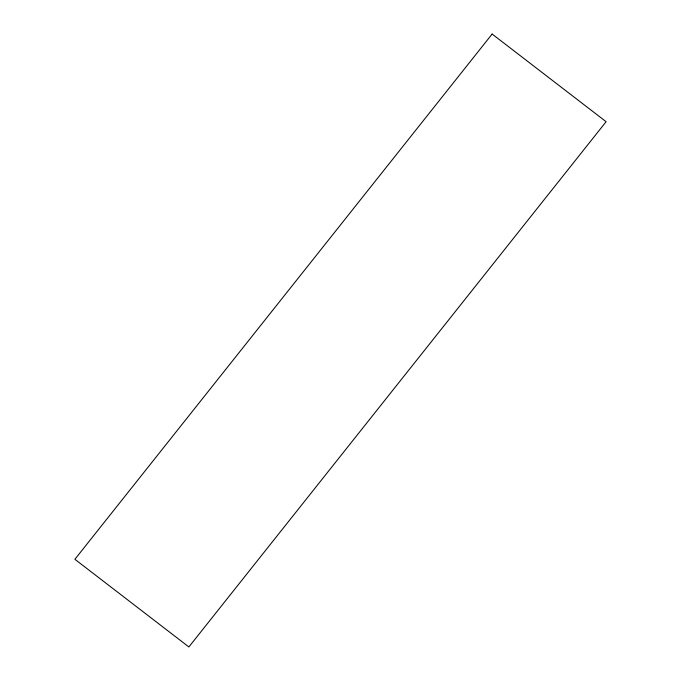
<?xml version="1.0" encoding="UTF-8"?>
<svg xmlns="http://www.w3.org/2000/svg" width="681" height="681" viewBox="0 0 681 681"><rect width="100%" height="100%" fill="white"/><g stroke="black" fill="none" stroke-linecap="round" stroke-linejoin="round"><path stroke-width="1.02" d="M492.125 34.05L74.884 559.297L188.875 646.95L606.116 121.703L492.125 34.05"/></g></svg>
